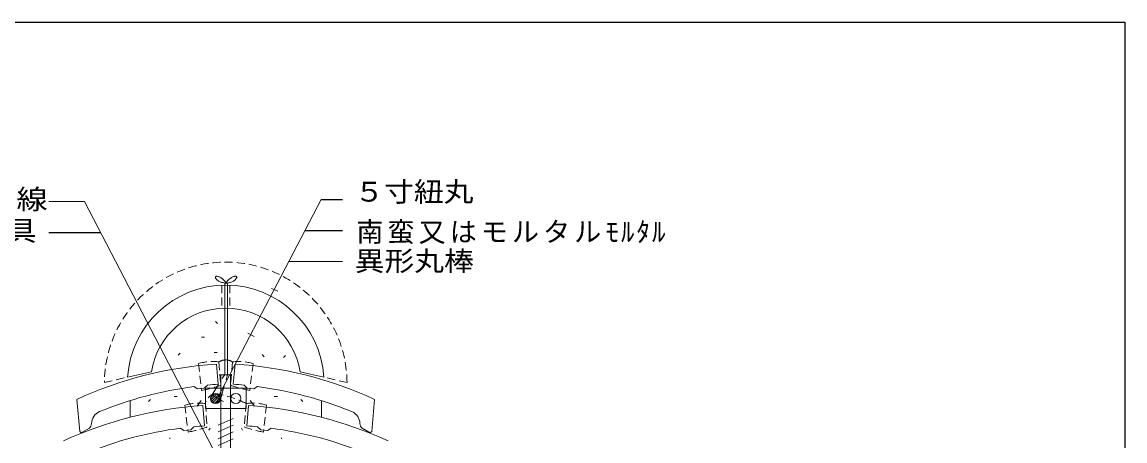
# Model space of a CAD drawing. Units: millimetres, scale not verified. Extents: x -1414 to 1355, y -1363 to 1537.
# Drawn here: x -900 to -85, y 228 to 537 of the extents above; entities that cross this region are included whole.
import ezdxf
from ezdxf.enums import TextEntityAlignment as Align

# ---------------------------------------------------------------- set-up
doc = ezdxf.new("R2010")
doc.units = ezdxf.units.MM
doc.header["$LTSCALE"] = 5
doc.linetypes.add('DASHED1', pattern=[1.8, 1.2, -0.6])
doc.linetypes.add('DASHED2', pattern=[3, 2, -1])
doc.layers.add('0-0', color=7, linetype='Continuous', lineweight=18)
doc.styles.add('ＭＳ ゴシック', font='')
doc.styles.get('ＭＳ ゴシック').set_extended_font_data('MS Gothic')

msp = doc.modelspace()

# ---------------------------------------------------------------- linework, layer by layer
at = {"layer": '0-0', "color": 3, "lineweight": 25}
for p, q in [((-1414.025, 537.181), (-84.775, 537.181)), ((-84.775, 537.181), (-84.775, -363.32))]:
    msp.add_line(p, q, dxfattribs=at)
at = {"layer": '0-0'}
for p, q in [((-880.052, 404.744), (-853.672, 404.744)), ((-853.672, 404.744), (-749.176, 204.01)), ((-678.734, 406.232), (-755.191, 259.358)), ((-702.68, 360.232), (-662.828, 360.232)), ((-749.915, 344.422), (-748.984, 344.345)), ((-748.984, 344.35), (-749.429, 345.036)), ((-748.984, 344.35), (-748.54, 345.036)), ((-748.053, 344.422), (-748.984, 344.345)), ((-715.49, 340.389), (-710.731, 338.485)), ((-756.903, 315.991), (-755.387, 314.475)), ((-767.245, 304.396), (-764.972, 304.396)), ((-732.889, 307.438), (-728.108, 304.83)), ((-782.83, 292.568), (-784.346, 291.053)), ((-757.806, 293.209), (-755.533, 293.209)), ((-722.293, 291.519), (-720.778, 290.004)), ((-705.046, 290.995), (-706.562, 289.48)), ((-821.725, 274.864), (-804.198, 278.864)), ((-756.107, 284.581), (-754.799, 269.634)), ((-742.344, 284.581), (-743.652, 269.634)), ((-676.725, 274.864), (-694.253, 278.864)), ((-765.085, 266.724), (-762.776, 269.008)), ((-733.366, 266.724), (-735.675, 269.008)), ((-770.066, 266.288), (-772.716, 267.901)), ((-770.066, 266.288), (-765.085, 266.724)), ((-760.165, 261.963), (-750.797, 256.975)), ((-728.385, 266.288), (-733.366, 266.724)), ((-728.385, 266.288), (-725.734, 267.901)), ((-857.139, 234.646), (-859.226, 258.495)), ((-819.868, 245.276), (-819.868, 257.568)), ((-804.792, 258.438), (-806.308, 256.923)), ((-785.09, 260.712), (-787.364, 260.712)), ((-767.351, 257.719), (-770.457, 253.411)), ((-766.107, 253.857), (-764.799, 238.91)), ((-732.344, 253.857), (-733.651, 238.91)), ((-731.1, 257.719), (-727.994, 253.411)), ((-713.36, 260.712), (-711.087, 260.712)), ((-693.658, 258.438), (-692.142, 256.923)), ((-678.582, 245.276), (-678.582, 257.568)), ((-641.311, 234.646), (-639.225, 258.495)), ((-780.066, 235.565), (-782.717, 237.178)), ((-775.085, 236.001), (-772.776, 238.284)), ((-760.842, 237.221), (-761.599, 235.706)), ((-737.609, 237.221), (-736.852, 235.706)), ((-723.365, 236.001), (-725.675, 238.284)), ((-718.385, 235.565), (-715.734, 237.178)), ((-790.418, 230.17), (-790.418, 229.413)), ((-780.066, 235.565), (-775.085, 236.001)), ((-718.385, 235.565), (-723.365, 236.001)), ((-708.033, 230.17), (-708.033, 229.413))]:
    msp.add_line(p, q, dxfattribs=at)
at = {"layer": '0-0', "lineweight": 25}
for p, q in [((-678.734, 406.232), (-662.828, 406.232)), ((-690.707, 383.232), (-662.828, 383.232)), ((-880.052, 381.744), (-841.698, 381.744))]:
    msp.add_line(p, q, dxfattribs=at)
at = {"layer": '0-0', "linetype": 'DASHED1'}
for p, q in [((-752.226, 342.803), (-752.226, 325.845)), ((-746.226, 342.803), (-746.226, 325.845)), ((-754.252, 286.148), (-752.928, 268.851)), ((-744.199, 286.148), (-745.523, 268.851)), ((-769.444, 284.899), (-767.024, 265.092)), ((-729.006, 284.899), (-731.427, 265.092)), ((-838.871, 270.951), (-821.725, 274.864)), ((-659.579, 270.952), (-676.725, 274.864)), ((-779.444, 254.175), (-777.024, 234.367)), ((-764.252, 255.424), (-762.928, 238.127)), ((-734.198, 255.424), (-735.522, 238.127)), ((-719.006, 254.175), (-721.426, 234.367))]:
    msp.add_line(p, q, dxfattribs=at)
at = {"layer": '0-0', "color": 4}
for p, q in [((-749.981, 344.427), (-749.981, 276.893)), ((-747.981, 344.432), (-747.981, 276.753)), ((-755.856, 262.493), (-760.115, 258.234)), ((-760.103, 260.014), (-757.635, 262.481)), ((-759.547, 257.033), (-754.654, 261.925)), ((-753.794, 261.018), (-758.64, 256.173)), ((-757.381, 255.665), (-753.286, 259.76)), ((-755.94, 255.691), (-753.312, 258.319))]:
    msp.add_line(p, q, dxfattribs=at)
at = {"layer": '0-0', "color": 4, "linetype": 'DASHED2'}
for p, q in [((-759.663, 260.972), (-749.981, 276.893)), ((-753.075, 258.584), (-747.981, 276.753))]:
    msp.add_line(p, q, dxfattribs=at)
at = {"layer": '0-0', "color": 3}
for p, q in [((-752.725, 276.652), (-745.725, 276.652)), ((-752.725, 276.652), (-752.725, 266.652)), ((-752.725, 276.652), (-752.725, 108.144)), ((-745.725, 276.652), (-745.725, 266.652)), ((-745.725, 276.652), (-745.725, 108.144)), ((-754.725, 239.427), (-743.725, 244.427)), ((-754.725, 234.427), (-743.725, 239.427)), ((-754.725, 229.428), (-743.725, 234.427)), ((-754.725, 224.427), (-743.725, 229.428))]:
    msp.add_line(p, q, dxfattribs=at)
at = {"layer": '0-0'}
for points in [[(-749.429, 345.036), (-749.9, 345.671), (-750.39, 346.255), (-750.891, 346.787), (-751.4, 347.268), (-751.912, 347.699), (-752.42, 348.079), (-752.918, 348.409), (-753.404, 348.69), (-753.873, 348.922), (-754.319, 349.106), (-754.74, 349.245), (-755.129, 349.34), (-755.488, 349.391), (-755.809, 349.4), (-756.092, 349.369), (-756.333, 349.301), (-756.53, 349.199), (-756.681, 349.062), (-756.783, 348.894), (-756.836, 348.699), (-756.84, 348.478), (-756.791, 348.236), (-756.688, 347.973), (-756.534, 347.695), (-756.324, 347.405), (-756.063, 347.105), (-755.748, 346.801), (-755.381, 346.496), (-754.96, 346.193), (-754.49, 345.898), (-753.97, 345.615), (-753.401, 345.347), (-752.787, 345.1), (-752.129, 344.879), (-751.429, 344.689), (-750.69, 344.534), (-749.915, 344.422)], [(-748.54, 345.036), (-748.069, 345.671), (-747.58, 346.255), (-747.077, 346.787), (-746.567, 347.268), (-746.056, 347.699), (-745.548, 348.079), (-745.05, 348.409), (-744.564, 348.69), (-744.096, 348.922), (-743.649, 349.106), (-743.229, 349.245), (-742.838, 349.34), (-742.481, 349.391), (-742.158, 349.4), (-741.877, 349.369), (-741.635, 349.301), (-741.438, 349.199), (-741.287, 349.062), (-741.184, 348.894), (-741.131, 348.699), (-741.128, 348.478), (-741.177, 348.236), (-741.28, 347.973), (-741.435, 347.695), (-741.643, 347.405), (-741.905, 347.105), (-742.22, 346.801), (-742.588, 346.496), (-743.009, 346.193), (-743.479, 345.898), (-743.999, 345.615), (-744.566, 345.347), (-745.18, 345.1), (-745.839, 344.879), (-746.539, 344.689), (-747.277, 344.534), (-748.053, 344.422)], [(-857.139, 234.646), (-855.991, 233.682), (-849.919, 237.096)], [(-641.311, 234.646), (-642.46, 233.682), (-648.531, 237.096)]]:
    msp.add_lwpolyline(points, dxfattribs=at)
at = {"layer": '0-0', "color": 3}
for points in [[(-764.225, 266.652), (-734.225, 266.652), (-734.225, 251.653)], [(-734.225, 251.653), (-764.225, 251.653), (-764.225, 266.652)]]:
    msp.add_lwpolyline(points, dxfattribs=at)
for centre in [(-756.726, 259.152), (-741.726, 259.152)]:
    msp.add_circle(centre, 3.75, dxfattribs=at)
at = {"layer": '0-0', "color": 4}
msp.add_circle((-756.723, 259.102), 3.5, dxfattribs=at)
at = {"layer": '0-0', "linetype": 'DASHED1'}
for centre, radius, start, end in [((-749.225, 270.216), 89.649, 0.47031, 179.52992), ((-758.973, 250.549), 35.911, 82.44531, 106.95215), ((-749.225, 278.189), 9.413, 90, 122.27806), ((-749.225, 278.189), 9.413, 57.72194, 90), ((-739.477, 250.549), 35.911, 73.04785, 97.55469), ((-778.39, 336.02), 71.834, 279.10408, 290.76044), ((-755.466, 253.798), 8.935, 100.61517, 169.51442), ((-766.115, 194.345), 68.915, 62.41081, 81.43874), ((-720.06, 336.02), 71.834, 249.23956, 260.89592), ((-768.974, 219.825), 35.911, 82.44531, 106.95215), ((-729.477, 219.825), 35.911, 73.04785, 97.55469), ((-788.391, 305.296), 71.834, 279.10408, 290.76044), ((-710.06, 305.296), 71.834, 249.23956, 260.89592)]:
    msp.add_arc(centre, radius, start, end, dxfattribs=at)
at = {"layer": '0-0'}
for centre, radius, start, end in [((-749.225, 270.216), 72.649, 3.66888, 176.33112), ((-749.225, 270.216), 55.649, 8.94101, 171.05899), ((-737.009, -7.764), 292.968, 93.73755, 114.65579), ((-761.442, -7.764), 292.968, 65.34421, 86.26245), ((-737.009, -7.764), 277.968, 93.66942, 95.31853), ((-761.442, -7.764), 277.968, 84.68147, 86.33058), ((-737.009, -7.764), 277.968, 97.38043, 112.30638), ((-761.442, -7.764), 277.968, 67.69362, 82.61957), ((-747.01, -38.487), 292.968, 93.73755, 114.65579), ((-751.441, -38.487), 292.968, 65.34421, 86.26245), ((-838.424, 240.278), 10, 114.1432, 178.01196), ((-660.026, 240.278), 10, 1.98804, 65.8568), ((-747.01, -38.487), 277.968, 97.38043, 112.30638), ((-854.406, 241.08), 6, 318.39767, 355.65096), ((-747.01, -38.487), 277.968, 93.66942, 95.31853), ((-751.441, -38.487), 277.968, 84.68147, 86.33058), ((-751.441, -38.487), 277.968, 67.69362, 82.61957), ((-644.045, 241.08), 6, 184.34904, 221.60233)]:
    msp.add_arc(centre, radius, start, end, dxfattribs=at)

# ---------------------------------------------------------------- texts
at = {"layer": '0-0', "style": 'ＭＳ ゴシック'}
for s, width, p in [('緊結線 被覆銅線', 1.15, (-1053.322, 394.531)), ('５寸紐丸', 1.1, (-654.131, 400.133)), ('強力棟金具', 1.1, (-998.98, 371.247)), ('異形丸棒', 1.1, (-653.923, 348.946))]:
    msp.add_text(s, height=14.66, dxfattribs=dict(at, width=width)).set_placement(p, align=Align.BOTTOM_LEFT)
at = {"layer": '0-0', "insert": (-652.698, 373.136), "char_height": 14.66, "attachment_point": 7, "style": 'ＭＳ ゴシック'}
msp.add_mtext('\\T1.15;南蛮又はモルタルﾓﾙﾀﾙ', dxfattribs=at)

doc.saveas('drawing.dxf')
